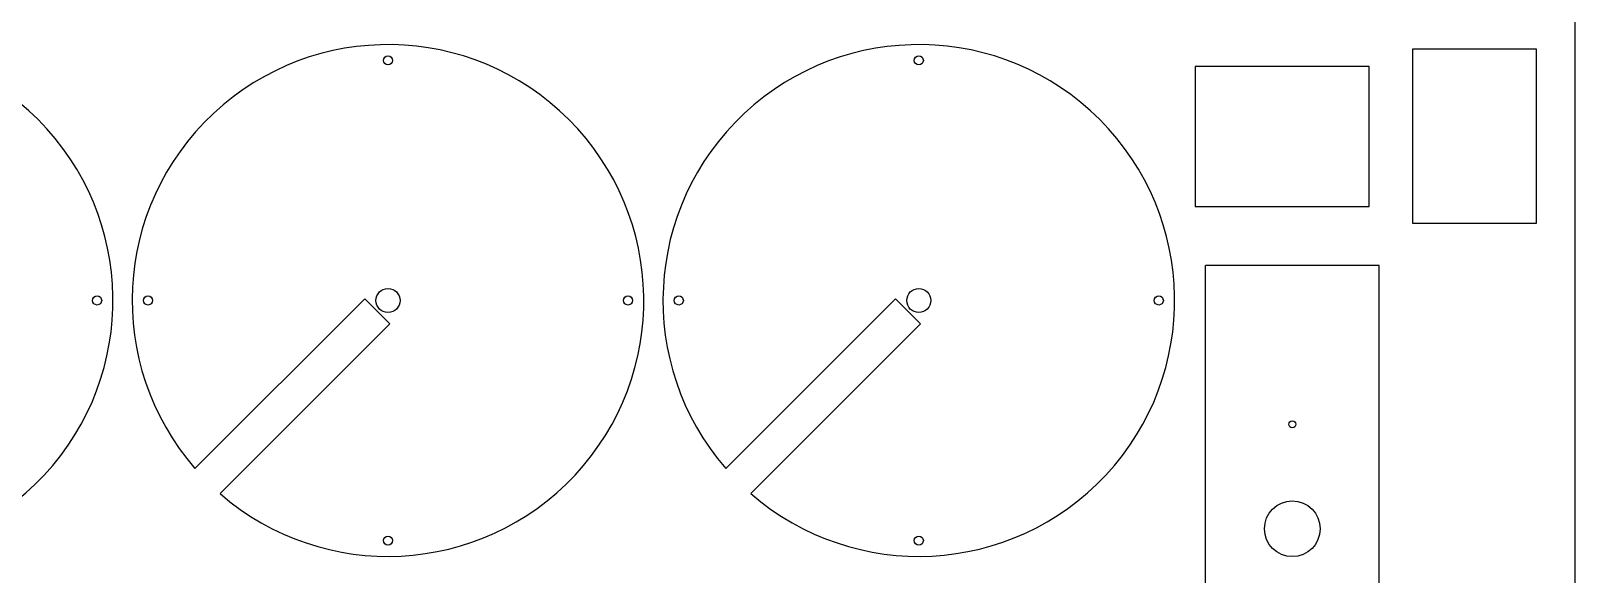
# Model space of a CAD drawing. Header units: inches. Extents: x 0 to 48, y -0.6 to 48.
# Drawn here: x 24 to 48, y 23.75 to 32.19 of the extents above; entities that cross this region are included whole.
import ezdxf

# ---------------------------------------------------------------- set-up
doc = ezdxf.new("R2010")
doc.units = ezdxf.units.IN
doc.header["$MEASUREMENT"] = 0

msp = doc.modelspace()

# ---------------------------------------------------------------- linework, layer by layer
at = {"color": 7, "linetype": 'Continuous'}
for p, q in [((48, 0), (48, 48)), ((47.402, 31.906), (45.473, 31.906)), ((45.473, 31.906), (45.473, 29.201)), ((47.402, 29.201), (47.402, 31.906)), ((42.096, 31.637), (42.096, 29.458)), ((44.8, 31.637), (42.096, 31.637)), ((44.8, 29.458), (44.8, 31.637)), ((42.096, 29.458), (44.8, 29.458)), ((42.096, 29.458), (44.8, 29.458)), ((45.473, 29.201), (47.402, 29.201)), ((44.957, 28.546), (42.253, 28.546)), ((42.253, 16.977), (42.253, 28.546)), ((44.957, 16.977), (44.957, 28.546)), ((26.55, 25.39), (29.188, 28.028)), ((29.188, 28.028), (29.578, 27.638)), ((34.8, 25.39), (37.438, 28.028)), ((37.438, 28.028), (37.828, 27.638)), ((29.578, 27.638), (26.94, 25)), ((37.828, 27.638), (35.19, 25))]:
    msp.add_line(p, q, dxfattribs=at)
for centre, radius in [((29.55, 31.73), 0.0703), ((37.8, 31.73), 0.0703), ((29.55, 28), 0.187), ((37.8, 28), 0.187), ((25.03, 28), 0.0703), ((25.82, 28), 0.0703), ((33.28, 28), 0.0703), ((34.07, 28), 0.0703), ((41.53, 28), 0.0703), ((43.605, 26.077), 0.0547), ((43.605, 24.453), 0.433), ((29.55, 24.27), 0.0703), ((37.8, 24.27), 0.0703)]:
    msp.add_circle(centre, radius, dxfattribs=at)
for centre in [(21.3, 28), (29.55, 28), (37.8, 28)]:
    msp.add_arc(centre, 3.976, 228.9742, 221.0258, dxfattribs=at)

doc.saveas('drawing.dxf')
